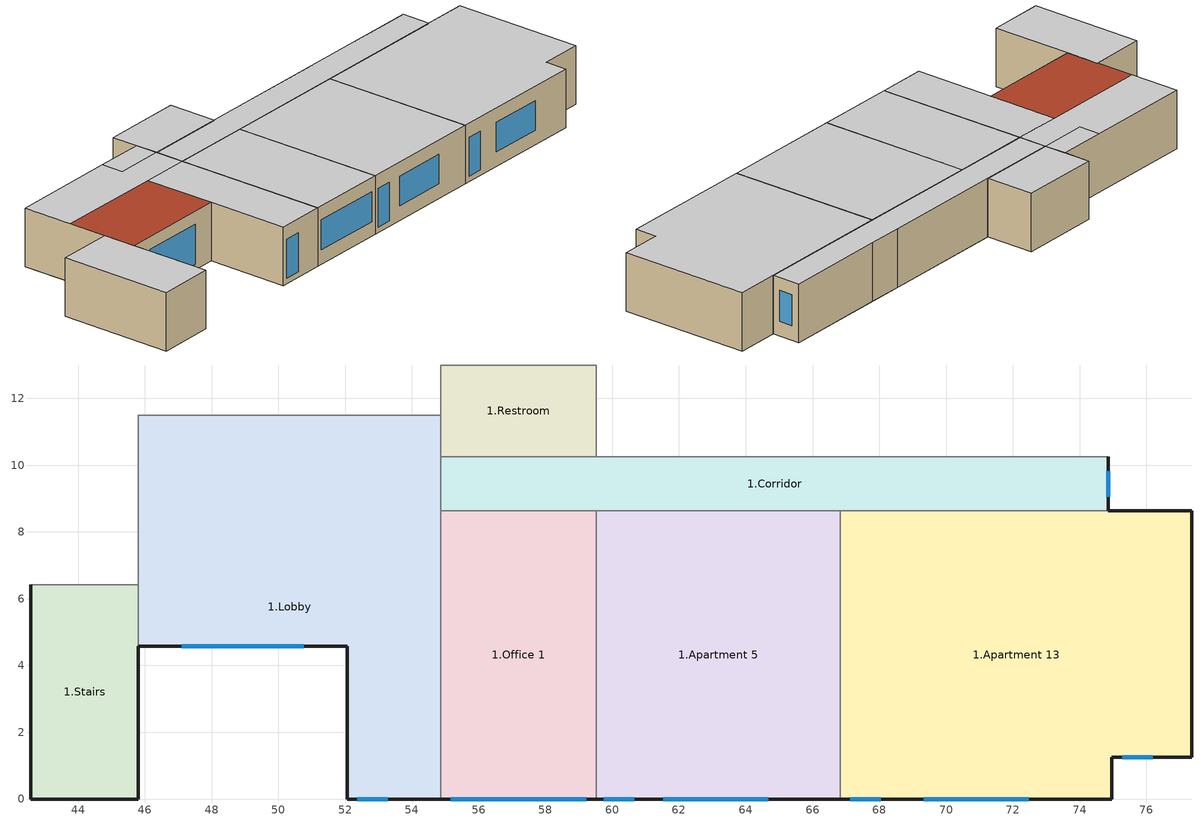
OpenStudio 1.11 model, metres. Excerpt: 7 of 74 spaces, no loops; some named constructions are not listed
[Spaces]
1.Stairs
 floor ground: 45.81,6.42 45.81,0 42.58,0 42.58,6.42 z0
 wall outside: 42.58,6.42 42.58,0 45.81,0 45.81,4.57 z0:3.25
 wall to 1.Mechanical: 45.81,6.42 42.58,6.42 z0:3.25
 wall to 1.Lobby: 45.81,4.57 45.81,6.42 z0:3.25
 ceiling to 2.Stairs 1: 45.81,0 45.81,6.42 42.58,6.42 42.58,0 z3.25
1.Lobby
 floor ground: 54.86,11.5 54.86,0 52.06,0 52.06,4.57 45.81,4.57 45.81,11.5 z0
 wall outside: 45.81,4.57 52.06,4.57 52.06,0 54.86,0 z0:3.25
 wall to 1.Mechanical: 45.81,11.5 45.81,6.42 z0:3.25
 wall to 1.Amenities: 54.86,11.5 45.81,11.5 z0:3.25
 wall to 1.Restroom: 54.86,10.25 54.86,11.5 z0:3.25
 wall to 1.Corridor: 54.86,8.63 54.86,10.25 z0:3.25
 wall to 1.Office 1: 54.86,0 54.86,8.63 z0:3.25
 window: 52.37,0 53.28,0 z0.3:2.46
 window (Proposed Alum Window): 47.1,4.57 50.76,4.57 z0.3:2.54
 ceiling to 2.Apartment 13: 54.86,0 54.86,8.63 52.06,8.63 52.06,0 z3.25
 ceiling to 2.Corridor: 45.81,8.63 54.86,8.63 54.86,10.25 52.06,10.25 52.06,11.5 45.81,11.5 z3.25
 ceiling to 2.Apartment 1: 54.86,10.25 54.86,11.5 52.06,11.5 52.06,10.25 z3.25
 roof outside: 52.06,4.57 52.06,8.63 45.81,8.63 45.81,4.57 z3.25
1.Office 1
 floor ground: 59.52,8.63 59.52,0 54.86,0 54.86,8.63 z0
 wall outside: 54.86,0 59.52,0 z0:3.25
 wall to 1.Corridor: 59.52,8.63 54.86,8.63 z0:3.25
 wall to 1.Apartment 5: 59.52,0 59.52,8.63 z0:3.25
 window: 55.16,0 59.22,0 z0.81:2.46
 ceiling to 2.Apartment 13: 59.52,0 59.52,8.63 54.86,8.63 54.86,0 z3.25
1.Apartment 5
 floor ground: 66.83,8.63 66.83,0 59.52,0 59.52,8.63 z0
 wall outside: 59.52,0 66.83,0 z0:3.25
 wall to 1.Corridor: 66.83,8.63 59.52,8.63 z0:3.25
 wall to 1.Apartment 13: 66.83,0 66.83,8.63 z0:3.25
 window: 59.75,0 60.66,0 z0.3:2.46; 61.53,0 64.68,0 z0.81:2.46
 ceiling to 2.Apartment 13: 66.83,0 66.83,8.63 59.52,8.63 59.52,0 z3.25
1.Apartment 13
 floor ground: 77.36,8.63 77.36,1.25 74.97,1.25 74.97,0 66.83,0 66.83,8.63 z0
 wall outside: 66.83,0 74.97,0 74.97,1.25 77.36,1.25 77.36,8.63 74.86,8.63 z0:3.25
 wall to 1.Corridor: 74.86,8.63 66.83,8.63 z0:3.25
 window: 67.13,0 68.05,0 / 75.27,1.25 76.19,1.25 z0.3:2.46; 69.33,0 72.47,0 z0.81:2.46
 ceiling to 2.Apartment 8: 74.97,0 74.97,1.25 77.36,1.25 77.36,8.63 66.83,8.63 66.83,0 z3.25
1.Corridor
 floor ground: 74.86,10.25 74.86,8.63 54.86,8.63 54.86,10.25 z0
 wall outside: 74.86,8.63 74.86,10.25 z0:3.25
 wall to 1.Apartment 6: 74.86,10.25 68.9,10.25 z0:3.25
 wall to 1.Restroom: 59.52,10.25 54.86,10.25 z0:3.25
 wall to 1.Apartment 10: 66.83,10.25 59.52,10.25 z0:3.25
 wall to 1.Corridor 3: 68.9,10.25 66.83,10.25 z0:3.25
 window: 74.86,9.06 74.86,9.82 z0.81:2.54
 ceiling to 2.Corridor: 74.86,8.63 74.86,10.25 54.86,10.25 54.86,8.63 z3.25
1.Restroom
 floor ground: 59.52,13 59.52,10.25 54.86,10.25 54.86,13 z0
 wall to 1.Amenities: 54.86,13 54.86,11.5 z0:3.25
 wall to 1.Exercise: 59.52,13 54.86,13 z0:3.25
 wall to 1.Apartment 10: 59.52,10.25 59.52,13 z0:3.25
 ceiling to 2.Apartment 1: 59.52,10.25 59.52,13 54.86,13 54.86,10.25 z3.25
[Curve:Biquadratic] Minimum Value of x=17; Maximum Value of x=22; Minimum Value of y=13; Maximum Value of y=46
Name | Coefficient1 Constant | Coefficient2 x | Coefficient3 x**2 | Coefficient4 y | Coefficient5 y**2 | Coefficient6 x*y
Curve Biquadratic 1; Curve Biquadratic 3; Curve Biquadratic 5; Curve Biquadratic 7; Curve Biquadratic 9; Curve Biquadratic 11; Curve Biquadratic 13; Curve Biquadratic 15; Curve Biquadratic 17; Curve Biquadratic 19; Curve Biquadratic 21; Curve Biquadratic 23; Curve Biquadratic 25; Curve Biquadratic 27; Curve Biquadratic 29; Curve Biquadratic 31; Curve Biquadratic 33; Curve Biquadratic 35; Curve Biquadratic 37; Curve Biquadratic 41; Curve Biquadratic 43; Curve Biquadratic 45; Curve Biquadratic 47; Curve Biquadratic 49; Curve Biquadratic 51; Curve Biquadratic 53; Curve Biquadratic 55; Curve Biquadratic 57; Curve Biquadratic 59; Curve Biquadratic 61; Curve Biquadratic 63; Curve Biquadratic 65; Curve Biquadratic 67; Curve Biquadratic 69; Curve Biquadratic 71; Curve Biquadratic 73; Curve Biquadratic 75; Curve Biquadratic 77; Curve Biquadratic 79; Curve Biquadratic 81; Curve Biquadratic 83; Curve Biquadratic 85; Curve Biquadratic 87; Curve Biquadratic 89 | 0.942588 | 0.00954335 | 0.0018423 | -0.0110427 | 5.249e-06 | -9.72e-06
Curve Biquadratic 2; Curve Biquadratic 4; Curve Biquadratic 6; Curve Biquadratic 8; Curve Biquadratic 10; Curve Biquadratic 12; Curve Biquadratic 14; Curve Biquadratic 16; Curve Biquadratic 18; Curve Biquadratic 20; Curve Biquadratic 22; Curve Biquadratic 24; Curve Biquadratic 26; Curve Biquadratic 28; Curve Biquadratic 30; Curve Biquadratic 32; Curve Biquadratic 34; Curve Biquadratic 36; Curve Biquadratic 38; Curve Biquadratic 42; Curve Biquadratic 44; Curve Biquadratic 46; Curve Biquadratic 48; Curve Biquadratic 50; Curve Biquadratic 52; Curve Biquadratic 54; Curve Biquadratic 56; Curve Biquadratic 58; Curve Biquadratic 60; Curve Biquadratic 62; Curve Biquadratic 64; Curve Biquadratic 66; Curve Biquadratic 68; Curve Biquadratic 70; Curve Biquadratic 72; Curve Biquadratic 74; Curve Biquadratic 76; Curve Biquadratic 78; Curve Biquadratic 80; Curve Biquadratic 82; Curve Biquadratic 84; Curve Biquadratic 86; Curve Biquadratic 88; Curve Biquadratic 90 | 0.342414 | 0.034885 | -0.0006237 | 0.00497722 | 0.000437951 | -0.000728028
[Curve:Quadratic]
Name | Coefficient1 Constant | Coefficient2 x | Coefficient3 x**2 | Minimum Value of x | Maximum Value of x
Curve Quadratic 1; Curve Quadratic 6; Curve Quadratic 11; Curve Quadratic 16; Curve Quadratic 21; Curve Quadratic 26; Curve Quadratic 31; Curve Quadratic 36; Curve Quadratic 41; Curve Quadratic 46; Curve Quadratic 51; Curve Quadratic 56; Curve Quadratic 61; Curve Quadratic 66; Curve Quadratic 71; Curve Quadratic 76; Curve Quadratic 81; Curve Quadratic 86; Curve Quadratic 91; Curve Quadratic 101; Curve Quadratic 106; Curve Quadratic 111; Curve Quadratic 116; Curve Quadratic 121; Curve Quadratic 126; Curve Quadratic 131; Curve Quadratic 136; Curve Quadratic 141; Curve Quadratic 146; Curve Quadratic 151; Curve Quadratic 156; Curve Quadratic 161; Curve Quadratic 166; Curve Quadratic 171; Curve Quadratic 176; Curve Quadratic 181; Curve Quadratic 186; Curve Quadratic 191; Curve Quadratic 196; Curve Quadratic 201; Curve Quadratic 206; Curve Quadratic 211; Curve Quadratic 216; Curve Quadratic 221 | 0.718954 | 0.435436 | -0.154193 | 0.75 | 1.25
Curve Quadratic 2; Curve Quadratic 7; Curve Quadratic 12; Curve Quadratic 17; Curve Quadratic 22; Curve Quadratic 27; Curve Quadratic 32; Curve Quadratic 37; Curve Quadratic 42; Curve Quadratic 47; Curve Quadratic 52; Curve Quadratic 57; Curve Quadratic 62; Curve Quadratic 67; Curve Quadratic 72; Curve Quadratic 77; Curve Quadratic 82; Curve Quadratic 87; Curve Quadratic 92; Curve Quadratic 102; Curve Quadratic 107; Curve Quadratic 112; Curve Quadratic 117; Curve Quadratic 122; Curve Quadratic 127; Curve Quadratic 132; Curve Quadratic 137; Curve Quadratic 142; Curve Quadratic 147; Curve Quadratic 152; Curve Quadratic 157; Curve Quadratic 162; Curve Quadratic 167; Curve Quadratic 172; Curve Quadratic 177; Curve Quadratic 182; Curve Quadratic 187; Curve Quadratic 192; Curve Quadratic 197; Curve Quadratic 202; Curve Quadratic 207; Curve Quadratic 212; Curve Quadratic 217; Curve Quadratic 222 | 1.1552 | -0.1808 | 0.0256 | 0.5 | 1.5
Curve Quadratic 3; Curve Quadratic 5; Curve Quadratic 8; Curve Quadratic 10; Curve Quadratic 13; Curve Quadratic 15; Curve Quadratic 18; Curve Quadratic 20; Curve Quadratic 23; Curve Quadratic 25; Curve Quadratic 28; Curve Quadratic 30; Curve Quadratic 33; Curve Quadratic 35; Curve Quadratic 38; Curve Quadratic 40; Curve Quadratic 43; Curve Quadratic 45; Curve Quadratic 48; Curve Quadratic 50; Curve Quadratic 53; Curve Quadratic 55; Curve Quadratic 58; Curve Quadratic 60; Curve Quadratic 63; Curve Quadratic 65; Curve Quadratic 68; Curve Quadratic 70; Curve Quadratic 73; Curve Quadratic 75; Curve Quadratic 78; Curve Quadratic 80; Curve Quadratic 83; Curve Quadratic 85; Curve Quadratic 88; Curve Quadratic 90; Curve Quadratic 93; Curve Quadratic 95; Curve Quadratic 103; Curve Quadratic 105; Curve Quadratic 108; Curve Quadratic 110; Curve Quadratic 113; Curve Quadratic 115; Curve Quadratic 118; Curve Quadratic 120; Curve Quadratic 123; Curve Quadratic 125; Curve Quadratic 128; Curve Quadratic 130; Curve Quadratic 133; Curve Quadratic 135; Curve Quadratic 138; Curve Quadratic 140; Curve Quadratic 143; Curve Quadratic 145; Curve Quadratic 148; Curve Quadratic 150; Curve Quadratic 153; Curve Quadratic 155; Curve Quadratic 158; Curve Quadratic 160; Curve Quadratic 163; Curve Quadratic 165; Curve Quadratic 168; Curve Quadratic 170; Curve Quadratic 173; Curve Quadratic 175; Curve Quadratic 178; Curve Quadratic 180; Curve Quadratic 183; Curve Quadratic 185; Curve Quadratic 188; Curve Quadratic 190; Curve Quadratic 193; Curve Quadratic 195; Curve Quadratic 198; Curve Quadratic 200; Curve Quadratic 203; Curve Quadratic 205; Curve Quadratic 208; Curve Quadratic 210; Curve Quadratic 213; Curve Quadratic 215; Curve Quadratic 218; Curve Quadratic 220; Curve Quadratic 223; Curve Quadratic 225 | 0.75 | 0.25 | 0 | 0 | 1
Curve Quadratic 4; Curve Quadratic 9; Curve Quadratic 14; Curve Quadratic 19; Curve Quadratic 24; Curve Quadratic 29; Curve Quadratic 34; Curve Quadratic 39; Curve Quadratic 44; Curve Quadratic 49; Curve Quadratic 54; Curve Quadratic 59; Curve Quadratic 64; Curve Quadratic 69; Curve Quadratic 74; Curve Quadratic 79; Curve Quadratic 84; Curve Quadratic 89; Curve Quadratic 94; Curve Quadratic 104; Curve Quadratic 109; Curve Quadratic 114; Curve Quadratic 119; Curve Quadratic 124; Curve Quadratic 129; Curve Quadratic 134; Curve Quadratic 139; Curve Quadratic 144; Curve Quadratic 149; Curve Quadratic 154; Curve Quadratic 159; Curve Quadratic 164; Curve Quadratic 169; Curve Quadratic 174; Curve Quadratic 179; Curve Quadratic 184; Curve Quadratic 189; Curve Quadratic 194; Curve Quadratic 199; Curve Quadratic 204; Curve Quadratic 209; Curve Quadratic 214; Curve Quadratic 219; Curve Quadratic 224 | 1.3824 | -0.4336 | 0.0512 | 0 | 1
[Curve:Cubic]
Name | Coefficient1 Constant | Coefficient2 x | Coefficient3 x**2 | Coefficient4 x**3 | Minimum Value of x | Maximum Value of x
Curve Cubic 1; Curve Cubic 4; Curve Cubic 7; Curve Cubic 10; Curve Cubic 13; Curve Cubic 16; Curve Cubic 19; Curve Cubic 22; Curve Cubic 25; Curve Cubic 28; Curve Cubic 31; Curve Cubic 34; Curve Cubic 37; Curve Cubic 40; Curve Cubic 43; Curve Cubic 46; Curve Cubic 49; Curve Cubic 52; Curve Cubic 55; Curve Cubic 61; Curve Cubic 64; Curve Cubic 67; Curve Cubic 70; Curve Cubic 73; Curve Cubic 76; Curve Cubic 79; Curve Cubic 82; Curve Cubic 85; Curve Cubic 88; Curve Cubic 91; Curve Cubic 94; Curve Cubic 97; Curve Cubic 100; Curve Cubic 103; Curve Cubic 106; Curve Cubic 109; Curve Cubic 112; Curve Cubic 115; Curve Cubic 118; Curve Cubic 121; Curve Cubic 124; Curve Cubic 127; Curve Cubic 130; Curve Cubic 133 | 0.758746 | 0.027626 | 0.000148716 | 3.4992e-06 | -20 | 20
Curve Cubic 2; Curve Cubic 5; Curve Cubic 8; Curve Cubic 11; Curve Cubic 14; Curve Cubic 17; Curve Cubic 20; Curve Cubic 23; Curve Cubic 26; Curve Cubic 29; Curve Cubic 32; Curve Cubic 35; Curve Cubic 38; Curve Cubic 41; Curve Cubic 44; Curve Cubic 47; Curve Cubic 50; Curve Cubic 53; Curve Cubic 56; Curve Cubic 62; Curve Cubic 65; Curve Cubic 68; Curve Cubic 71; Curve Cubic 74; Curve Cubic 77; Curve Cubic 80; Curve Cubic 83; Curve Cubic 86; Curve Cubic 89; Curve Cubic 92; Curve Cubic 95; Curve Cubic 98; Curve Cubic 101; Curve Cubic 104; Curve Cubic 107; Curve Cubic 110; Curve Cubic 113; Curve Cubic 116; Curve Cubic 119; Curve Cubic 122; Curve Cubic 125; Curve Cubic 128; Curve Cubic 131; Curve Cubic 134 | 0.84 | 0.16 | 0 | 0 | 0.5 | 1.5
Curve Cubic 3; Curve Cubic 6; Curve Cubic 9; Curve Cubic 12; Curve Cubic 15; Curve Cubic 18; Curve Cubic 21; Curve Cubic 24; Curve Cubic 27; Curve Cubic 30; Curve Cubic 33; Curve Cubic 36; Curve Cubic 39; Curve Cubic 42; Curve Cubic 45; Curve Cubic 48; Curve Cubic 51; Curve Cubic 54; Curve Cubic 57; Curve Cubic 63; Curve Cubic 66; Curve Cubic 69; Curve Cubic 72; Curve Cubic 75; Curve Cubic 78; Curve Cubic 81; Curve Cubic 84; Curve Cubic 87; Curve Cubic 90; Curve Cubic 93; Curve Cubic 96; Curve Cubic 99; Curve Cubic 102; Curve Cubic 105; Curve Cubic 108; Curve Cubic 111; Curve Cubic 114; Curve Cubic 117; Curve Cubic 120; Curve Cubic 123; Curve Cubic 126; Curve Cubic 129; Curve Cubic 132; Curve Cubic 135 | 1.19248 | -0.0300438 | 0.00103745 | -2.3328e-05 | -20 | 20
